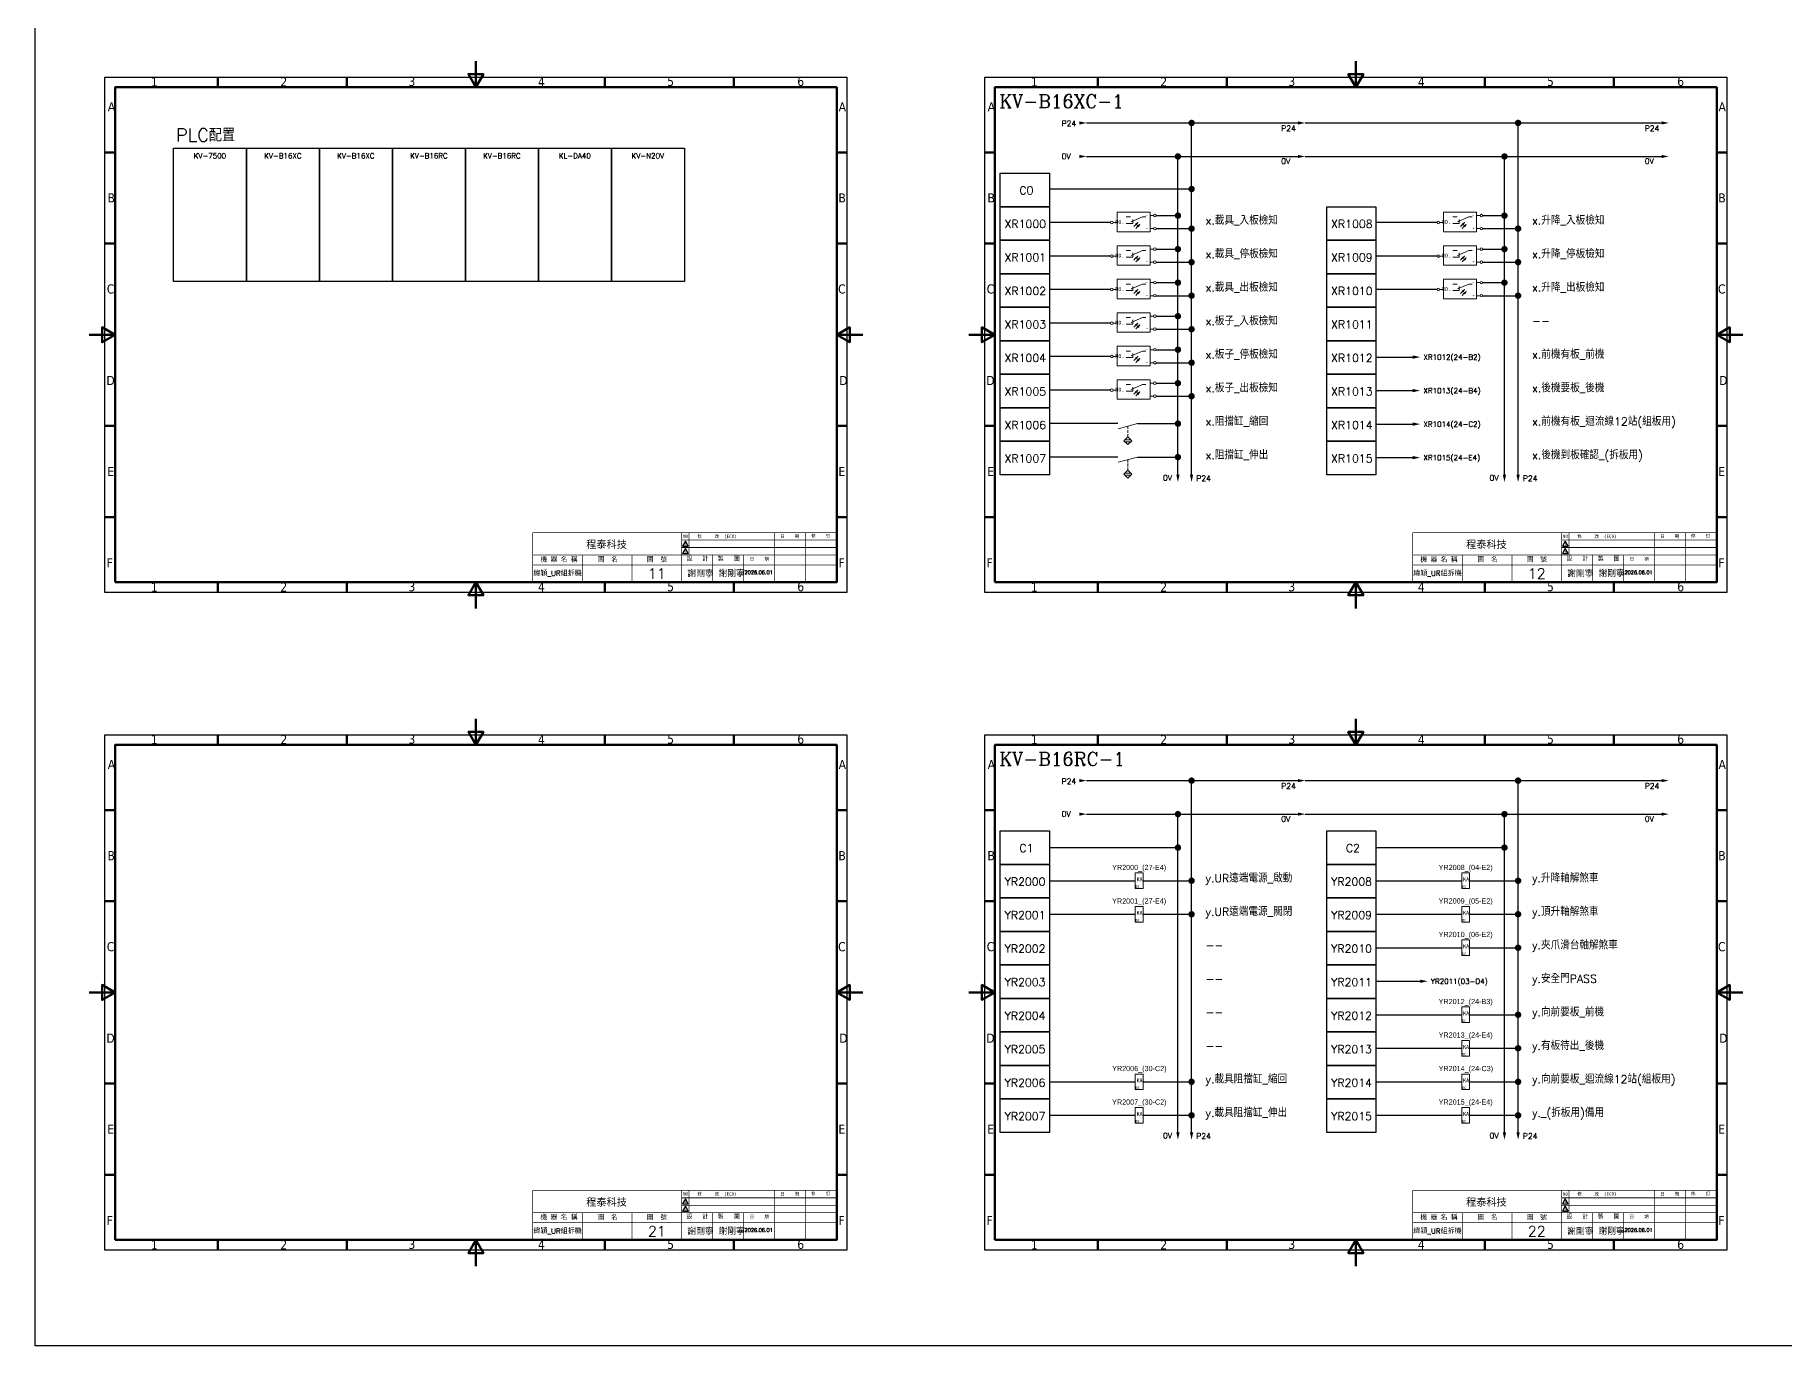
# Model space of a CAD drawing. Header units: millimetres. Extents: x -782 to 3702, y -797 to 1013.
# Drawn here: x 32 to 704, y 10 to 513 of the extents above; entities that cross this region are included whole.
import ezdxf

# ---------------------------------------------------------------- set-up
doc = ezdxf.new("R2010")
doc.units = ezdxf.units.MM
for name, color, linetype in [('5', 7, 'Continuous'), ('MAIN', 7, 'Continuous'), ('TEXT', 7, 'Continuous')]:
    doc.layers.add(name, color=color, linetype=linetype)
doc.layers.add('圖框 (ISO)', color=7, linetype='Continuous', lineweight=70)
doc.styles.add('CHINESE', font='complex.shx', dxfattribs={"bigfont": 'chineset.shx'})
doc.styles.add('RUBONM', font='COMPLEX.shx', dxfattribs={"bigfont": 'chineset.shx'})
doc.styles.get("Standard").update_dxf_attribs({"font": 'txt.shx', "height": 2, "bigfont": 'chineset.shx'})
doc.styles.add('STYLE1', font='', dxfattribs={"height": 30})
doc.styles.add('符號名稱2.0', font='kaiu.ttf', dxfattribs={"height": 2})
doc.styles.add('符號字型1.0', font='kaiu.ttf', dxfattribs={"height": 1})
doc.styles.add('註記文字 (ISO)', font='tahoma.ttf')
doc.styles.get('STYLE1').set_extended_font_data('MingLiU')

# ---------------------------------------------------------------- blocks, each defined once
blk = doc.blocks.new('箭號')
at = {"layer": 'MAIN'}
blk.add_lwpolyline([(0, 0, 2, 0, 0), (0, -4.5, 0, 0, 0)], format="xyseb", dxfattribs=at)
blk = doc.blocks.new('A$C0CEA0B25')
for p, q in [((6.1, 203.9), (290.9, 203.9)), ((6.1, 6.1), (6.1, 203.9)), ((290.9, 203.9), (290.9, 6.1)), ((290.9, 6.1), (6.1, 6.1))]:
    blk.add_line(p, q)
at = {"const_width": 0.286}
for points in [[(170.31, 29.05), (287, 29.05)], [(170.31, 29.05), (170.31, 10)], [(227.47, 29.05), (227.47, 10)], [(230.32, 29.05), (230.32, 20.48)], [(263.19, 29.05), (263.19, 10)], [(275.09, 29.05), (275.09, 10)], [(170.31, 20.48), (287, 20.48)], [(189.36, 20.48), (189.36, 10)], [(208.41, 20.48), (208.41, 10)], [(227.47, 26.19), (287, 26.19)], [(227.47, 23.34), (287, 23.34)], [(239.37, 20.48), (239.37, 10)], [(251.28, 20.48), (251.28, 10)], [(170.31, 16.67), (287, 16.67)], [(170.31, 10), (287, 10)]]:
    blk.add_lwpolyline(points, dxfattribs=at)
at = {"layer": '5'}
for points in [[(229.98, 23.91), (228.9, 25.79), (227.81, 23.91)], [(229.98, 21.05), (228.9, 22.93), (227.81, 21.05)]]:
    blk.add_lwpolyline(points, close=True, dxfattribs=at)
at = {"layer": '圖框 (ISO)'}
for p, q in [((49.5, 200), (49.5, 203.9)), ((99, 200), (99, 203.9)), ((198, 200), (198, 203.9)), ((247.5, 200), (247.5, 203.9)), ((10, 175), (6.1, 175)), ((287, 175), (290.9, 175)), ((10, 140), (6.1, 140)), ((287, 140), (290.9, 140)), ((10, 70), (6.1, 70)), ((287, 70), (290.9, 70)), ((10, 35), (6.1, 35)), ((287, 35), (290.9, 35)), ((49.5, 10), (49.5, 6.1)), ((49.5, 6.1), (49.5, 10)), ((99, 10), (99, 6.1)), ((198, 10), (198, 6.1)), ((247.5, 10), (247.5, 6.1))]:
    blk.add_line(p, q, dxfattribs=at)
at = {"layer": '圖框 (ISO)', "flags": 128}
for points in [[(148.5, 210), (148.5, 200), (145.61, 205), (151.39, 205), (148.5, 200)], [(10, 10), (10, 200), (287, 200), (287, 10), (10, 10)], [(0, 105), (10, 105), (5, 107.89), (5, 102.11), (10, 105)], [(297, 105), (287, 105), (292, 107.89), (292, 102.11), (287, 105)], [(148.5, 0), (148.5, 10), (145.61, 5), (151.39, 5), (148.5, 10)]]:
    blk.add_lwpolyline(points, dxfattribs=at)
at = {"layer": '5'}
for s, height, style, p in [('NO', 1.238, 'STYLE1', (227.98, 27.05)), ('修     改  (ECO)', 1.2383, 'STYLE1', (233.51, 27.05)), ('日    期', 1.238, 'STYLE1', (265.33, 27.05)), ('修    訂', 1.238, 'STYLE1', (277.17, 27.21)), ('2', 1.14, 'STYLE1', (228.5, 21.31)), ('1', 1.14, 'STYLE1', (228.5, 24.17)), ('機 器 名 稱', 1.905, 'RUBONM', (173.3, 17.71)), ('圖  名', 1.905, 'RUBONM', (195.24, 17.71)), ('圖  號', 1.905, 'RUBONM', (214.09, 17.71)), ('設   計', 1.705, 'RUBONM', (229.32, 18.12)), ('製   圖', 1.705, 'RUBONM', (241.32, 18.12)), ('日    期', 1.238, 'STYLE1', (253.59, 18.36))]:
    blk.add_text(s, height=height, dxfattribs=dict(at, style=style)).set_placement(p)
at = {"layer": 'TEXT', "style": 'STYLE1'}
blk.add_text('程泰科技', height=2.858, dxfattribs=at).set_placement((190.84, 23.14))
at = {"layer": '圖框 (ISO)', "char_height": 3.5, "attachment_point": 7, "style": '註記文字 (ISO)'}
for s, insert in [('1', (23.78, 200.33)), ('2', (73.44, 200.33)), ('3', (122.6, 200.4)), ('4', (172.33, 200.33)), ('5', (221.88, 200.4)), ('6', (271.85, 200.4)), ('A', (7.21, 190.75)), ('A', (287.71, 190.75)), ('B', (7.11, 155.75)), ('B', (287.62, 155.75)), ('C', (6.83, 120.75)), ('C', (287.5, 120.75)), ('D', (6.67, 85.69)), ('D', (287.97, 85.69)), ('E', (7.04, 50.75)), ('E', (287.62, 50.75)), ('F', (6.77, 15.75)), ('F', (287.64, 15.75)), ('1', (23.78, 6.43)), ('2', (73.44, 6.43)), ('3', (122.6, 6.5)), ('4', (172.33, 6.43)), ('5', (221.88, 6.5)), ('6', (271.85, 6.5))]:
    blk.add_mtext(s, dxfattribs=dict(at, insert=insert))
blk = doc.blocks.new('圖框1')
blk.add_blockref('A$C0CEA0B25', (0, 0))
at = {"color": 7, "ltscale": 2, "insert": (179.84, 13.33), "char_height": 2, "attachment_point": 5}
blk.add_mtext_dynamic_manual_height_columns('緯穎_UR組拆機', width=19.0512, gutter_width=10, heights=[0], dxfattribs=at)
at = {"ltscale": 2, "attachment_point": 1}
for s, insert, char_height in [('謝剛寧', (229.64, 14.49), 2.5), ('謝剛寧', (241.61, 14.58), 2.5), ('2026.06.01', (251.63, 14.49), 1.4)]:
    blk.add_mtext(s, dxfattribs=dict(at, insert=insert, char_height=char_height))
blk = doc.blocks.new('A$C22F94081')
at = {"color": 0, "linetype": 'ByBlock', "lineweight": 13}
for p, q in [((15.17, 1.32), (2.5, 1.32)), ((2.5, 1.32), (2.5, -6.18)), ((15.17, -6.18), (15.17, 1.32)), ((16.5, 0), (15.17, 0)), ((1, -2.66), (2.5, -2.66)), ((2.5, -6.18), (15.17, -6.18)), ((7.71, -0.52), (6.02, -0.52)), ((8.52, -3.02), (6.02, -3.02)), ((12.21, -0.52), (7.89, -2.39)), ((8.52, -1.46), (8.52, -3.02)), ((9.51, -3.64), (8.94, -4.21)), ((9.79, -3.36), (9.51, -3.64)), ((10.5, -2.65), (9.58, -3.15)), ((10, -3.57), (9.58, -3.15)), ((10.21, -4.35), (9.65, -4.91)), ((10.5, -2.65), (9.79, -3.36)), ((9.79, -3.36), (9.93, -3.5)), ((9.93, -3.5), (10, -3.57)), ((10.5, -2.65), (10, -3.57)), ((10.5, -4.06), (10.21, -4.35)), ((11.2, -3.36), (10.28, -3.85)), ((10.71, -4.28), (10.28, -3.85)), ((11.2, -3.36), (10.5, -4.06)), ((10.5, -4.06), (10.64, -4.21)), ((10.64, -4.21), (10.71, -4.28)), ((11.2, -3.36), (10.71, -4.28)), ((12.21, -0.52), (13.52, -0.52)), ((16.5, -5), (15.17, -5))]:
    blk.add_line(p, q, dxfattribs=at)
for centre in [(17, 0), (0.5, -2.66), (17, -5)]:
    blk.add_circle(centre, 0.5, dxfattribs=at)
for points in [[(10.5, -2.65), (10, -3.57), (9.58, -3.15)], [(11.2, -3.36), (10.71, -4.28), (10.28, -3.85)]]:
    blk.add_solid(points, dxfattribs=at)
at = {"color": 0, "linetype": 'ByBlock', "lineweight": 13, "style": '符號字型1.0'}
for s, p in [('_', (13.44, 0.21)), ('+', (13.61, -5.4))]:
    blk.add_text(s, height=1, dxfattribs=at).set_placement(p)
at = {"ltscale": 2, "insert": (5.34, -1.71), "char_height": 1.5, "width": 2.0159, "attachment_point": 3}
blk.add_mtext('{\\fDFKai-SB|b0|i0|c136|p65;NO.}', dxfattribs=at)
blk = doc.blocks.new('A$C0D911DAA')
at = {"color": 0, "linetype": 'ByBlock'}
for p, q in [((0, 0), (4.75, 0)), ((7.75, 0), (12.5, 0))]:
    blk.add_line(p, q, dxfattribs=at)
at = {"color": 0, "linetype": 'ByBlock', "lineweight": 13}
for p, q in [((7.75, 3), (4.75, 3)), ((4.75, 3), (4.75, -3)), ((7.75, -3), (7.75, 3)), ((4.75, -3), (7.75, -3))]:
    blk.add_line(p, q, dxfattribs=at)
at = {"color": 0, "linetype": 'ByBlock', "lineweight": -2, "insert": (5.22, 1.28), "char_height": 1.5, "attachment_point": 1, "style": '符號名稱2.0'}
blk.add_mtext('KA', dxfattribs=at)
at = {"color": 0, "linetype": 'ByBlock', "lineweight": -2, "insert": (4.85, -1.77), "char_height": 1, "width": 7.0222, "attachment_point": 1, "style": '符號名稱2.0'}
blk.add_mtext('DC', dxfattribs=at)
blk = doc.blocks.new('A$C766203F7')
at = {"color": 0, "linetype": 'ByBlock'}
for p, q in [((2.81, 0), (0, 0)), ((10.31, 0), (12.5, 0))]:
    blk.add_line(p, q, dxfattribs=at)
at = {"color": 0, "linetype": 'ByBlock', "lineweight": 13}
for p, q in [((10.31, 0), (2.97, -1.98)), ((6.64, -5.04), (5.14, -6.54)), ((5.14, -6.54), (6.64, -8.04)), ((5.52, -6.17), (7.77, -6.17)), ((6.64, -2.04), (6.64, -0.99)), ((6.64, -3.54), (6.64, -2.49)), ((6.64, -5.04), (6.64, -3.99)), ((8.14, -6.54), (6.64, -5.04)), ((6.64, -8.04), (8.14, -6.54)), ((5.52, -6.92), (7.77, -6.92))]:
    blk.add_line(p, q, dxfattribs=at)

msp = doc.modelspace()

# ---------------------------------------------------------------- linework, layer by layer
for p, q in [((436, 479.31), (517.14, 479.31)), ((476.29, 344.27), (476.29, 479.31)), ((519.94, 479.31), (656.68, 479.31)), ((601.62, 344.27), (601.62, 479.31)), ((436, 466.45), (517.14, 466.45)), ((471.05, 344.27), (471.05, 466.45)), ((519.94, 466.45), (656.68, 466.45)), ((596.38, 344.27), (596.38, 466.45)), ((436, 226.91), (517.14, 226.91)), ((476.29, 91.87), (476.29, 226.91)), ((519.94, 226.91), (656.68, 226.91)), ((601.62, 91.87), (601.62, 226.91)), ((436, 214.05), (517.14, 214.05)), ((471.05, 91.87), (471.05, 214.05)), ((519.94, 214.05), (656.68, 214.05)), ((596.38, 91.87), (596.38, 214.05))]:
    msp.add_line(p, q)
at = {"ltscale": 2}
for p, q in [((476.29, 453.94), (421.73, 453.94)), ((462.69, 443.74), (471.05, 443.74)), ((588.01, 443.74), (596.38, 443.74)), ((445.19, 441.08), (421.73, 441.08)), ((462.69, 438.74), (476.29, 438.74)), ((570.51, 441.08), (547.06, 441.08)), ((588.01, 438.74), (601.62, 438.74)), ((462.69, 430.88), (471.05, 430.88)), ((588.01, 430.88), (596.38, 430.88)), ((445.19, 428.22), (421.73, 428.22)), ((462.69, 425.88), (476.29, 425.88)), ((570.51, 428.22), (547.06, 428.22)), ((588.01, 425.88), (601.62, 425.88)), ((462.69, 418.02), (471.05, 418.02)), ((588.01, 418.02), (596.38, 418.02)), ((445.19, 415.36), (421.73, 415.36)), ((462.69, 413.02), (476.29, 413.02)), ((570.51, 415.36), (547.06, 415.36)), ((588.01, 413.02), (601.62, 413.02)), ((462.69, 405.15), (471.05, 405.15)), ((445.19, 402.49), (421.73, 402.49)), ((462.69, 400.15), (476.29, 400.15)), ((445.19, 389.63), (421.73, 389.63)), ((462.69, 392.29), (471.05, 392.29)), ((462.69, 387.29), (476.29, 387.29)), ((547.06, 389.45), (561.16, 389.45)), ((445.19, 376.77), (421.73, 376.77)), ((462.69, 379.43), (471.05, 379.43)), ((547.06, 376.59), (561.16, 376.59)), ((462.69, 374.43), (476.29, 374.43)), ((445.19, 363.91), (421.73, 363.91)), ((547.06, 363.73), (561.16, 363.73)), ((445.19, 351.05), (421.73, 351.05)), ((547.06, 350.87), (561.16, 350.87)), ((421.73, 201.2), (471.05, 201.2)), ((547.06, 201.2), (596.38, 201.2)), ((421.73, 188.49), (449.94, 188.49)), ((462.44, 188.49), (476.29, 188.49)), ((547.06, 188.49), (575.26, 188.49)), ((587.76, 188.49), (601.62, 188.49)), ((421.73, 175.63), (449.94, 175.63)), ((462.44, 175.63), (476.29, 175.63)), ((547.06, 175.63), (575.26, 175.63)), ((587.76, 175.63), (601.62, 175.63)), ((547.06, 162.77), (575.26, 162.77)), ((587.76, 162.77), (601.62, 162.77)), ((547.06, 149.91), (564.03, 149.91)), ((547.06, 137.05), (575.26, 137.05)), ((587.76, 137.05), (601.62, 137.05)), ((547.06, 124.19), (575.26, 124.19)), ((587.76, 124.19), (601.62, 124.19)), ((421.73, 111.32), (449.94, 111.32)), ((462.44, 111.32), (476.29, 111.32)), ((547.06, 111.32), (575.26, 111.32)), ((587.76, 111.32), (601.62, 111.32)), ((421.73, 98.46), (449.94, 98.46)), ((462.44, 98.46), (476.29, 98.46)), ((547.06, 98.46), (575.26, 98.46)), ((587.76, 98.46), (601.62, 98.46))]:
    msp.add_line(p, q, dxfattribs=at)
at = {"color": 7, "ltscale": 2}
for p, q in [((457.69, 363.91), (471.05, 363.91)), ((457.69, 351.05), (471.05, 351.05))]:
    msp.add_line(p, q, dxfattribs=at)
at = {"ltscale": 2}
msp.add_lwpolyline([(32.39, 781.23), (3435.22, 781.23), (3435.22, 9.94), (32.39, 9.94)], close=True, dxfattribs=at)
at = {"const_width": 1.23}
for points in [[(475.68, 479.31, 1), (476.91, 479.31, 1)], [(601, 479.31, 1), (602.23, 479.31, 1)], [(470.44, 466.45, 1), (471.67, 466.45, 1)], [(595.77, 466.45, 1), (596.99, 466.45, 1)], [(475.68, 453.94, 1), (476.91, 453.94, 1)], [(470.44, 443.74, 1), (471.67, 443.74, 1)], [(595.77, 443.74, 1), (596.99, 443.74, 1)], [(475.68, 438.74, 1), (476.91, 438.74, 1)], [(601, 438.74, 1), (602.23, 438.74, 1)], [(470.44, 430.88, 1), (471.67, 430.88, 1)], [(595.77, 430.88, 1), (596.99, 430.88, 1)], [(475.68, 425.88, 1), (476.91, 425.88, 1)], [(601, 425.88, 1), (602.23, 425.88, 1)], [(470.44, 418.02, 1), (471.67, 418.02, 1)], [(595.77, 418.02, 1), (596.99, 418.02, 1)], [(475.68, 413.02, 1), (476.91, 413.02, 1)], [(601, 413.02, 1), (602.23, 413.02, 1)], [(470.44, 405.15, 1), (471.67, 405.15, 1)], [(475.68, 400.15, 1), (476.91, 400.15, 1)], [(470.44, 392.29, 1), (471.67, 392.29, 1)], [(475.68, 387.29, 1), (476.91, 387.29, 1)], [(470.44, 379.43, 1), (471.67, 379.43, 1)], [(475.68, 374.43, 1), (476.91, 374.43, 1)], [(470.44, 363.91, 1), (471.67, 363.91, 1)], [(470.44, 351.05, 1), (471.67, 351.05, 1)], [(475.68, 226.91, 1), (476.91, 226.91, 1)], [(601, 226.91, 1), (602.23, 226.91, 1)], [(470.44, 214.05, 1), (471.67, 214.05, 1)], [(595.77, 214.05, 1), (596.99, 214.05, 1)], [(470.44, 201.2, 1), (471.67, 201.2, 1)], [(595.77, 201.2, 1), (596.99, 201.2, 1)], [(475.68, 188.49, 1), (476.91, 188.49, 1)], [(601, 188.49, 1), (602.23, 188.49, 1)], [(475.68, 175.63, 1), (476.91, 175.63, 1)], [(601, 175.63, 1), (602.23, 175.63, 1)], [(601, 162.77, 1), (602.23, 162.77, 1)], [(601, 137.05, 1), (602.23, 137.05, 1)], [(601, 124.19, 1), (602.23, 124.19, 1)], [(475.68, 111.32, 1), (476.91, 111.32, 1)], [(601, 111.32, 1), (602.23, 111.32, 1)], [(475.68, 98.46, 1), (476.91, 98.46, 1)], [(601, 98.46, 1), (602.23, 98.46, 1)]]:
    msp.add_lwpolyline(points, format="xyb", close=True, dxfattribs=at)
at = {"color": 7, "ltscale": 2}
for points in [[(85.52, 469.6), (113.53, 469.6), (113.53, 418.5), (85.52, 418.5)], [(113.53, 469.6), (141.55, 469.6), (141.55, 418.5), (113.53, 418.5)], [(141.55, 469.6), (169.56, 469.6), (169.56, 418.5), (141.55, 418.5)], [(169.56, 469.6), (197.57, 469.6), (197.57, 418.5), (169.56, 418.5)], [(197.57, 469.6), (225.58, 469.6), (225.58, 418.5), (197.57, 418.5)], [(225.58, 469.6), (253.6, 469.6), (253.6, 418.5), (225.58, 418.5)], [(253.6, 469.6), (281.61, 469.6), (281.61, 418.5), (253.6, 418.5)]]:
    msp.add_lwpolyline(points, close=True, dxfattribs=at)
for points in [[(402.89, 460.02), (421.73, 460.02), (421.73, 447.16), (402.89, 447.16)], [(402.89, 447.16), (421.73, 447.16), (421.73, 434.3), (402.89, 434.3)], [(528.21, 447.16), (547.06, 447.16), (547.06, 434.3), (528.21, 434.3)], [(402.89, 434.3), (421.73, 434.3), (421.73, 421.44), (402.89, 421.44)], [(528.21, 434.3), (547.06, 434.3), (547.06, 421.44), (528.21, 421.44)], [(402.89, 421.44), (421.73, 421.44), (421.73, 408.58), (402.89, 408.58)], [(528.21, 421.44), (547.06, 421.44), (547.06, 408.58), (528.21, 408.58)], [(402.89, 408.58), (421.73, 408.58), (421.73, 395.72), (402.89, 395.72)], [(528.21, 408.58), (547.06, 408.58), (547.06, 395.72), (528.21, 395.72)], [(402.89, 395.72), (421.73, 395.72), (421.73, 382.86), (402.89, 382.86)], [(528.21, 395.72), (547.06, 395.72), (547.06, 382.86), (528.21, 382.86)], [(402.89, 382.86), (421.73, 382.86), (421.73, 370), (402.89, 370)], [(528.21, 382.86), (547.06, 382.86), (547.06, 370), (528.21, 370)], [(402.89, 370), (421.73, 370), (421.73, 357.14), (402.89, 357.14)], [(528.21, 370), (547.06, 370), (547.06, 357.14), (528.21, 357.14)], [(402.89, 357.14), (421.73, 357.14), (421.73, 344.27), (402.89, 344.27)], [(528.21, 357.14), (547.06, 357.14), (547.06, 344.27), (528.21, 344.27)], [(402.89, 207.62), (421.73, 207.62), (421.73, 194.76), (402.89, 194.76)], [(528.21, 207.62), (547.06, 207.62), (547.06, 194.76), (528.21, 194.76)], [(402.89, 194.76), (421.73, 194.76), (421.73, 181.89), (402.89, 181.89)], [(528.21, 194.76), (547.06, 194.76), (547.06, 181.89), (528.21, 181.89)], [(402.89, 181.89), (421.73, 181.89), (421.73, 169.03), (402.89, 169.03)], [(528.21, 181.89), (547.06, 181.89), (547.06, 169.03), (528.21, 169.03)], [(402.89, 169.03), (421.73, 169.03), (421.73, 156.17), (402.89, 156.17)], [(528.21, 169.03), (547.06, 169.03), (547.06, 156.17), (528.21, 156.17)], [(402.89, 156.17), (421.73, 156.17), (421.73, 143.31), (402.89, 143.31)], [(528.21, 156.17), (547.06, 156.17), (547.06, 143.31), (528.21, 143.31)], [(402.89, 143.31), (421.73, 143.31), (421.73, 130.45), (402.89, 130.45)], [(528.21, 143.31), (547.06, 143.31), (547.06, 130.45), (528.21, 130.45)], [(402.89, 130.45), (421.73, 130.45), (421.73, 117.59), (402.89, 117.59)], [(528.21, 130.45), (547.06, 130.45), (547.06, 117.59), (528.21, 117.59)], [(402.89, 117.59), (421.73, 117.59), (421.73, 104.73), (402.89, 104.73)], [(528.21, 117.59), (547.06, 117.59), (547.06, 104.73), (528.21, 104.73)], [(402.89, 104.73), (421.73, 104.73), (421.73, 91.87), (402.89, 91.87)], [(528.21, 104.73), (547.06, 104.73), (547.06, 91.87), (528.21, 91.87)]]:
    msp.add_lwpolyline(points, close=True)

# ---------------------------------------------------------------- block references
for p in [(53.12, 293.03), (390.83, 293.03), (53.12, 40.62), (390.83, 40.62)]:
    msp.add_blockref('圖框1', p, dxfattribs=at)
at = {"xscale": 0.6143999999999892, "yscale": 0.6143999999999892, "zscale": 0.6143999999999892, "rotation": 90}
for p in [(433.21, 479.31), (517.14, 479.31), (656.68, 479.31), (433.21, 466.45), (517.14, 466.45), (656.68, 466.45), (433.21, 226.91), (517.14, 226.91), (656.68, 226.91), (433.21, 214.05), (517.14, 214.05), (656.68, 214.05)]:
    msp.add_blockref('箭號', p, dxfattribs=at)
for name, p in [('A$C22F94081', (445.19, 443.74)), ('A$C22F94081', (570.51, 443.74)), ('A$C22F94081', (445.19, 430.88)), ('A$C22F94081', (570.51, 430.88)), ('A$C22F94081', (445.19, 418.02)), ('A$C22F94081', (570.51, 418.02)), ('A$C22F94081', (445.19, 405.15)), ('A$C22F94081', (445.19, 392.29)), ('A$C22F94081', (445.19, 379.43)), ('A$C766203F7', (445.19, 363.91)), ('A$C766203F7', (445.19, 351.05)), ('A$C0D911DAA', (449.94, 188.49)), ('A$C0D911DAA', (575.26, 188.49)), ('A$C0D911DAA', (449.94, 175.63)), ('A$C0D911DAA', (575.26, 175.63)), ('A$C0D911DAA', (575.26, 162.77)), ('A$C0D911DAA', (575.26, 137.05)), ('A$C0D911DAA', (575.26, 124.19)), ('A$C0D911DAA', (449.94, 111.32)), ('A$C0D911DAA', (575.26, 111.32)), ('A$C0D911DAA', (449.94, 98.46)), ('A$C0D911DAA', (575.26, 98.46))]:
    msp.add_blockref(name, p)
at = {"xscale": 0.6143999999999892, "yscale": 0.6143999999999892, "zscale": 0.6143999999999892}
for p in [(471.05, 344.27), (476.29, 344.27), (596.38, 344.27), (601.62, 344.27), (471.05, 91.87), (476.29, 91.87), (596.38, 91.87), (601.62, 91.87)]:
    msp.add_blockref('箭號', p, dxfattribs=at)
at = {"layer": 'MAIN', "xscale": 0.6399999999998727, "yscale": 0.6399999999998727, "zscale": 0.6399999999998727, "rotation": 90}
for p in [(561.16, 389.45), (561.16, 376.59), (561.16, 363.73), (561.16, 350.87), (564.03, 149.91)]:
    msp.add_blockref('箭號', p, dxfattribs=at)

# ---------------------------------------------------------------- texts
at = {"style": 'CHINESE'}
for s, p in [('P24', (426.43, 478.02)), ('P24', (510.68, 476.14)), ('P24', (650.22, 476.14)), ('0V', (426.43, 465.44)), ('0V', (510.68, 463.56)), ('0V', (650.22, 463.56)), ('0V', (465.31, 342.03)), ('P24', (478.11, 341.82)), ('0V', (590.64, 342.03)), ('P24', (603.44, 341.82)), ('P24', (426.43, 225.61)), ('P24', (510.68, 223.73)), ('P24', (650.22, 223.73)), ('0V', (426.43, 213.04)), ('0V', (510.68, 211.15)), ('0V', (650.22, 211.15)), ('0V', (465.31, 89.62)), ('P24', (478.11, 89.42)), ('0V', (590.64, 89.62)), ('P24', (603.44, 89.42))]:
    msp.add_text(s, height=2.15, dxfattribs=at).set_placement(p)
for s, p in [('C0', (410.21, 451.87)), ('x.載具_入板檢知', (481.65, 440.31)), ('x.升降_入板檢知', (606.97, 440.31)), ('XR1000', (404.51, 439.01)), ('XR1008', (529.84, 439.01)), ('x.載具_停板檢知', (481.65, 427.45)), ('x.升降_停板檢知', (606.97, 427.45)), ('XR1001', (404.51, 426.15)), ('XR1009', (529.84, 426.15)), ('x.載具_出板檢知', (481.65, 414.59)), ('x.升降_出板檢知', (606.97, 414.59)), ('XR1002', (404.51, 413.29)), ('XR1010', (529.84, 413.29)), ('XR1003', (404.51, 400.43)), ('x.板子_入板檢知', (481.65, 401.73)), ('XR1011', (529.84, 400.43)), ('--', (606.97, 401.73)), ('XR1004', (404.51, 387.57)), ('x.板子_停板檢知', (481.65, 388.87)), ('XR1012', (529.84, 387.57)), ('x.前機有板_前機', (606.97, 388.87)), ('XR1005', (404.51, 374.71)), ('x.板子_出板檢知', (481.65, 376.01)), ('XR1013', (529.84, 374.71)), ('x.後機要板_後機', (606.97, 376.01)), ('XR1006', (404.51, 361.85)), ('x.阻擋缸_縮回', (481.65, 363.15)), ('XR1014', (529.84, 361.85)), ('x.前機有板_迴流線12站(組板用)', (606.97, 363.15)), ('XR1007', (404.51, 348.99)), ('x.阻擋缸_伸出', (481.65, 350.29)), ('XR1015', (529.84, 348.99)), ('x.後機到板確認_(拆板用)', (606.97, 350.29)), ('C1', (410.21, 199.47)), ('C2', (535.54, 199.47)), ('YR2000', (404.55, 186.61)), ('y.UR遠端電源_啟動', (481.65, 187.91)), ('YR2008', (529.88, 186.61)), ('y.升降軸解煞車', (606.97, 187.91)), ('YR2001', (404.55, 173.75)), ('y.UR遠端電源_關閉', (481.65, 175.04)), ('YR2009', (529.88, 173.75)), ('y.頂升軸解煞車', (606.97, 175.04)), ('YR2002', (404.55, 160.89)), ('--', (481.65, 162.18)), ('YR2010', (529.88, 160.89)), ('y.夾爪滑台軸解煞車', (606.97, 162.18)), ('YR2003', (404.55, 148.02)), ('--', (481.65, 149.32)), ('YR2011', (529.88, 148.02)), ('y.安全門PASS', (606.97, 149.32)), ('YR2004', (404.55, 135.16)), ('--', (481.65, 136.46)), ('YR2012', (529.88, 135.16)), ('y.向前要板_前機', (606.97, 136.46)), ('YR2005', (404.55, 122.3)), ('--', (481.65, 123.6)), ('YR2013', (529.88, 122.3)), ('y.有板待出_後機', (606.97, 123.6)), ('y.載具阻擋缸_縮回', (481.65, 110.74)), ('y.向前要板_迴流線12站(組板用)', (606.97, 110.74)), ('YR2006', (404.55, 109.44)), ('YR2014', (529.88, 109.44)), ('y.載具阻擋缸_伸出', (481.65, 97.88)), ('y._(拆板用)備用', (606.97, 97.88)), ('YR2007', (404.55, 96.58)), ('YR2015', (529.88, 96.58))]:
    msp.add_text(s, height=3.072).set_placement(p)
at = {"char_height": 5.135, "width": 31.5193, "attachment_point": 1, "style": 'CHINESE'}
for s, insert in [('KV-B16XC-1', (402.46, 490.19)), ('KV-B16RC-1', (402.46, 237.79))]:
    msp.add_mtext(s, dxfattribs=dict(at, insert=insert))
at = {"color": 7, "ltscale": 2}
for s, width, insert, char_height, attachment_point in [('\\pt10;PLC配置', 32.9151, (86.51, 477.17), 5, 1), ('KV-7500', 28.0128, (99.53, 466.68), 2, 5), ('KV-B16XC', 28.0128, (127.54, 466.68), 2, 5), ('KV-B16XC', 28.0128, (155.55, 466.68), 2, 5), ('KV-B16RC', 28.0128, (183.57, 466.68), 2, 5), ('KV-B16RC', 28.0128, (211.58, 466.68), 2, 5), ('KL-DA40', 28.0128, (239.59, 466.68), 2, 5), ('KV-N20V', 28.0128, (267.6, 466.68), 2, 5)]:
    msp.add_mtext_dynamic_manual_height_columns(s, width=width, gutter_width=10, heights=[0], dxfattribs=dict(at, insert=insert, char_height=char_height, attachment_point=attachment_point))
at = {"ltscale": 2, "char_height": 2, "attachment_point": 1}
for s, insert, width in [('XR1012(24-B2)', (565.3, 390.44), 15.7373), ('XR1013(24-B4)', (565.3, 377.57), 15.7373), ('XR1014(24-C2)', (565.3, 364.71), 15.7373), ('XR1015(24-E4)', (565.3, 351.85), 15.7373), ('{\\fPMingLiU|b0|i0|c136|p18;YR2000_(27-E4)}', (445.81, 194.59), 24.0086), ('{\\fPMingLiU|b0|i0|c136|p18;YR2008_(04-E2)}', (571.13, 194.59), 24.0086), ('{\\fPMingLiU|b0|i0|c136|p18;YR2001_(27-E4)}', (445.81, 181.73), 24.0086), ('{\\fPMingLiU|b0|i0|c136|p18;YR2009_(05-E2)}', (571.13, 181.73), 24.0086), ('{\\fPMingLiU|b0|i0|c136|p18;YR2010_(06-E2)}', (571.13, 168.87), 24.0086), ('YR2011(03-D4)', (568.18, 150.89), 15.7373), ('{\\fPMingLiU|b0|i0|c136|p18;YR2012_(24-B3)}', (571.13, 143.14), 24.0086), ('{\\fPMingLiU|b0|i0|c136|p18;YR2013_(24-E4)}', (571.13, 130.28), 24.0086), ('{\\fPMingLiU|b0|i0|c136|p18;YR2006_(30-C2)}', (445.81, 117.42), 24.0086), ('{\\fPMingLiU|b0|i0|c136|p18;YR2014_(24-C3)}', (571.13, 117.42), 24.0086), ('{\\fPMingLiU|b0|i0|c136|p18;YR2007_(30-C2)}', (445.81, 104.56), 24.0086), ('{\\fPMingLiU|b0|i0|c136|p18;YR2015_(24-E4)}', (571.13, 104.56), 24.0086)]:
    msp.add_mtext(s, dxfattribs=dict(at, insert=insert, width=width))
at = {"color": 7, "ltscale": 2, "char_height": 4, "width": 19.0512, "attachment_point": 5}
for s, insert in [('11', (271.06, 306.36)), ('12', (608.77, 306.36)), ('21', (271.06, 53.96)), ('22', (608.77, 53.96))]:
    msp.add_mtext(s, dxfattribs=dict(at, insert=insert))

doc.saveas('drawing.dxf')
